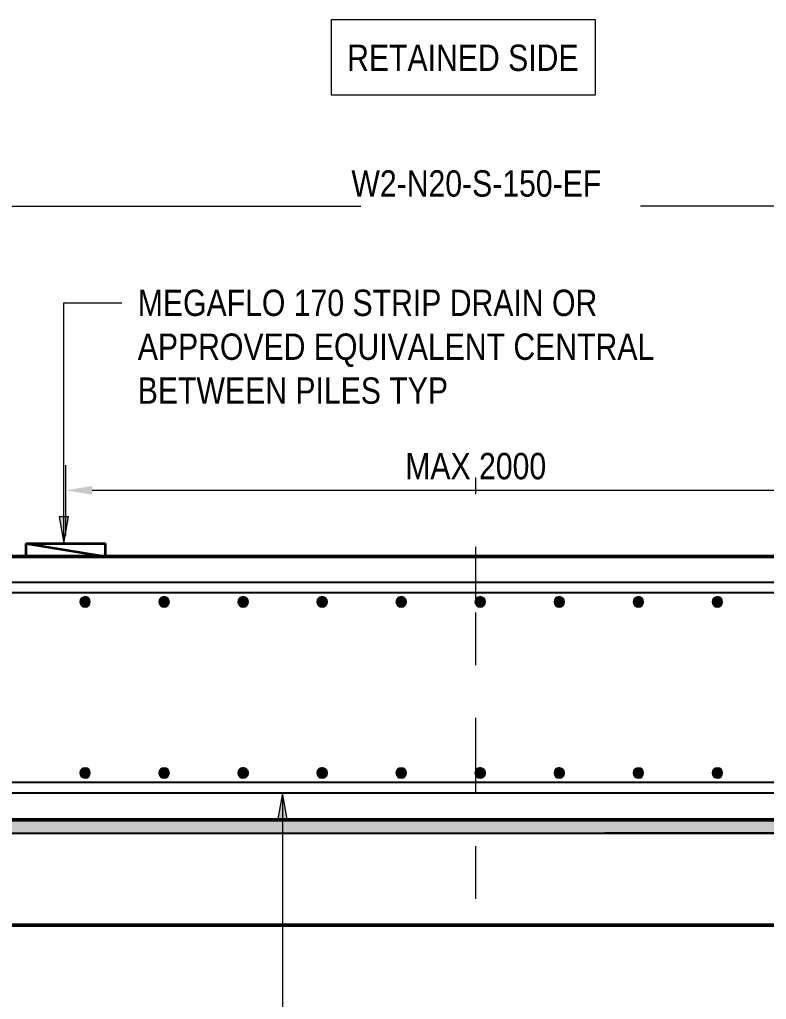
# Model space of a CAD drawing. Header units: metres. Extents: x 0.4 to 22.7, y 0.3 to 4.2.
# Drawn here: x 15.454 to 16.871, y 1.338 to 3.199 of the extents above; entities that cross this region are included whole.
import ezdxf

# ---------------------------------------------------------------- set-up
doc = ezdxf.new("R2010")
doc.units = ezdxf.units.M
doc.linetypes.add('JacobsCenter', pattern=[0.015, 0.009, -0.0015, 0.003, -0.0015])
doc.layers.get('Defpoints').update_dxf_attribs({"color": 41})
for name, color, linetype, lineweight in [('A-ANNO-DIMS', 7, 'Continuous', 9), ('A-DETL', 7, 'Continuous', 13), ('A-DETL-GENF', 7, 'Continuous', 9), ('G-ANNO-TEXT', 7, 'Continuous', 9)]:
    doc.layers.add(name, color=color, linetype=linetype, lineweight=lineweight)
doc.styles.add('Arial Narrow_1', font='ARIALN.TTF', dxfattribs={"height": 0.05})
doc.dimstyles.new('Dimension_Standard_O__mm__2', dxfattribs={"dimscale": 0.3048, "dimtxt": 0.051172, "dimasz": 0.164042, "dimexe": 0.15748, "dimexo": 0.098425, "dimgap": 0.098425, "dimtad": 1, "dimdec": 0, "dimlfac": 1000, "dimzin": 0, "dimdsep": 46, "dimtxsty": 'Arial Narrow_1', "dimsah": 1, "dimcen": 0.09, "dimaunit": 1, "dimadec": 4, "dimazin": 0, "dimtfac": 1, "dimtdec": 4, "dimtix": 1, "dimtmove": 2, "dimatfit": 3, "dimfxl": 1, "dimtvp": 1, "dimtfill": 1, "dimtolj": 1, "dimtzin": 0, "dimlwd": 18, "dimlwe": 18, "dimarcsym": 2})
doc.dimstyles.new('Dimension_Standard_T__mm_', dxfattribs={"dimscale": 0.3048, "dimtxt": 0.051172, "dimasz": 0.164042, "dimexe": 0.15748, "dimexo": 0.098425, "dimgap": 0.065617, "dimtad": 1, "dimdec": 0, "dimlfac": 1000, "dimzin": 0, "dimdsep": 46, "dimtxsty": 'Arial Narrow_1', "dimsah": 1, "dimcen": 0.09, "dimaunit": 1, "dimadec": 4, "dimazin": 0, "dimtfac": 1, "dimtdec": 4, "dimtix": 1, "dimtmove": 0, "dimatfit": 3, "dimfxl": 1, "dimtvp": 1, "dimtolj": 1, "dimtzin": 0, "dimlwd": 18, "dimlwe": 18, "dimarcsym": 2})

# ---------------------------------------------------------------- blocks, each defined once
blk = doc.blocks.new('S_Det_Reinf_Bar Section_2D - N20-3067641-DRG-2873047 - FLAT SHOTCRETE DETAILS')
at = {"layer": 'A-DETL-GENF'}
blk.add_hatch(color=256, dxfattribs=at).paths.add_polyline_path([(0.0097, 0.0026), (0.0087, 0.005), (0.0071, 0.0071), (0.005, 0.0087), (0.0026, 0.0097), (0, 0.01), (-0.0026, 0.0097), (-0.005, 0.0087), (-0.0071, 0.0071), (-0.0087, 0.005), (-0.0097, 0.0026), (-0.01, 0), (-0.0097, -0.0026), (-0.0087, -0.005), (-0.0071, -0.0071), (-0.005, -0.0087), (-0.0026, -0.0097), (0, -0.01), (0.0026, -0.0097), (0.005, -0.0087), (0.0071, -0.0071), (0.0087, -0.005), (0.0097, -0.0026), (0.01, 0)])
at = {"layer": 'A-DETL-GENF', "lineweight": 18}
for start, end in [(360, 180), (180, 360)]:
    blk.add_arc((0, 0), 0.01, start, end, dxfattribs=at)
blk = doc.blocks.new('S_Det_Reinf_Bar Section_2D - N20-5425916-DRG-2873047 - FLAT SHOTCRETE DETAILS')
at = {"layer": 'A-DETL-GENF'}
blk.add_hatch(color=256, dxfattribs=at).paths.add_polyline_path([(0.0097, -0.0026), (0.01, 0), (0.0097, 0.0026), (0.0087, 0.005), (0.0071, 0.0071), (0.005, 0.0087), (0.0026, 0.0097), (0, 0.01), (-0.0026, 0.0097), (-0.005, 0.0087), (-0.0071, 0.0071), (-0.0087, 0.005), (-0.0097, 0.0026), (-0.01, 0), (-0.0097, -0.0026), (-0.0087, -0.005), (-0.0071, -0.0071), (-0.005, -0.0087), (-0.0026, -0.0097), (0, -0.01), (0.0026, -0.0097), (0.005, -0.0087), (0.0071, -0.0071), (0.0087, -0.005)])
at = {"layer": 'A-DETL-GENF', "lineweight": 18}
for start, end in [(0, 180), (180, 360)]:
    blk.add_arc((0, 0), 0.01, start, end, dxfattribs=at)
blk = doc.blocks.new('DIMBLOCK11-DRG-2873047 - FLAT SHOTCRETE DETAILS')
at = {"layer": 'A-ANNO-DIMS', "color": 0, "lineweight": 18, "transparency": 16777216}
for p, q in [((14.8293, 2.3546), (14.8293, 2.8922)), ((17.8097, 2.3766), (17.8097, 2.8922)), ((14.8793, 2.8442), (16.1013, 2.8442)), ((17.7597, 2.8442), (16.6322, 2.8442))]:
    blk.add_line(p, q, dxfattribs=at)
at = {"layer": 'A-ANNO-DIMS', "color": 0, "transparency": 16777216}
for points in [[(14.8793, 2.8525), (14.8793, 2.8359), (14.8293, 2.8442)], [(17.7597, 2.8525), (17.7597, 2.8359), (17.8097, 2.8442)]]:
    blk.add_solid(points, dxfattribs=at)
at = {"layer": 'Defpoints', "color": 0, "transparency": 16777216}
for p in [(17.8097, 2.8442), (17.8097, 2.3466), (14.8293, 2.3246)]:
    blk.add_point(p, dxfattribs=at)
at = {"layer": 'A-ANNO-DIMS', "color": 0, "lineweight": 18, "transparency": 16777216, "insert": (16.0836, 2.9124), "char_height": 0.05, "width": 0.566298, "attachment_point": 1, "line_spacing_factor": 0.974696, "style": 'Arial Narrow_1', "bg_fill": 3, "box_fill_scale": 1.1, "bg_fill_color": 256, "bg_fill_true_color": 13158600, "bg_fill_transparency": 0}
blk.add_mtext('\\A1;W2-N20-S-150-EF', dxfattribs=at)
blk = doc.blocks.new('DIMBLOCK12-DRG-2873047 - FLAT SHOTCRETE DETAILS')
at = {"layer": 'A-ANNO-DIMS', "color": 0, "lineweight": 18, "transparency": 16777216}
for p, q in [((15.5417, 2.2189), (15.5417, 2.3528)), ((17.0974, 2.2189), (17.0974, 2.3528)), ((15.5917, 2.3048), (17.0474, 2.3048))]:
    blk.add_line(p, q, dxfattribs=at)
at = {"layer": 'A-ANNO-DIMS', "color": 0, "transparency": 16777216}
for points in [[(15.5917, 2.3131), (15.5917, 2.2964), (15.5417, 2.3048)], [(17.0474, 2.3131), (17.0474, 2.2964), (17.0974, 2.3048)]]:
    blk.add_solid(points, dxfattribs=at)
at = {"layer": 'Defpoints', "color": 0, "transparency": 16777216}
for p in [(17.0974, 2.3048), (15.5417, 2.1889), (17.0974, 2.1889)]:
    blk.add_point(p, dxfattribs=at)
at = {"layer": 'A-ANNO-DIMS', "color": 0, "lineweight": 18, "transparency": 16777216, "insert": (16.3195, 2.3503), "char_height": 0.05, "width": 0.320675, "attachment_point": 5, "style": 'Arial Narrow_1'}
blk.add_mtext('\\A1;MAX 2000', dxfattribs=at)

msp = doc.modelspace()

# ---------------------------------------------------------------- hatches: boundary and pattern name
at = {"layer": 'A-DETL-GENF', "true_color": 0x808080}
msp.add_hatch(color=8, dxfattribs=at).paths.add_polyline_path([(17.2373838, 1.6539048), (18.4695274, 1.6539048), (18.5142271, 1.6555114), (18.5584741, 1.6602664), (18.6023794, 1.6681939), (18.6456102, 1.6792217), (18.6879404, 1.6933169), (18.7291617, 1.7103848), (18.7690551, 1.7303608), (18.8074279, 1.7531213), (18.8440723, 1.7785714), (18.8788153, 1.8065613), (18.9114668, 1.8369696), (18.9418708, 1.8696168), (18.9698608, 1.9043599), (18.9961296, 1.9423847), (19.0180714, 1.9793771), (19.0380474, 2.0192704), (19.0558098, 2.0625776), (19.0692105, 2.1028219), (19.0802382, 2.1460528), (19.0881658, 2.189958), (19.092985, 2.2359931), (19.0945274, 2.2789048), (19.0695274, 2.2789048), (19.0677929, 2.2342051), (19.0634202, 2.1935159), (19.0558098, 2.1513669), (19.0452231, 2.1098653), (19.0316917, 2.0692283), (19.0153066, 2.0296558), (18.9953108, 1.9899777), (18.9742795, 1.9545203), (18.9498474, 1.9193417), (18.9229771, 1.8859884), (18.8937873, 1.8546449), (18.8624438, 1.825455), (18.8290905, 1.7985847), (18.7939119, 1.7741527), (18.757074, 1.7523025), (18.7187764, 1.7331256), (18.6792038, 1.7167404), (18.6385669, 1.703209), (18.5970653, 1.6926224), (18.5549163, 1.6850119), (18.5123305, 1.6804393), (18.4695274, 1.6789048), (14.1695274, 1.6789048), (14.1248276, 1.6806393), (14.0841385, 1.6850119), (14.0419894, 1.6926224), (14.0004878, 1.703209), (13.9598509, 1.7167404), (13.9202784, 1.7331256), (13.8819808, 1.7523025), (13.8451429, 1.7741527), (13.8099643, 1.7985847), (13.7766109, 1.825455), (13.7452674, 1.8546449), (13.7160776, 1.8859884), (13.6892073, 1.9193417), (13.6647752, 1.9545203), (13.6429251, 1.9913582), (13.6237482, 2.0296558), (13.607363, 2.0692283), (13.5938316, 2.1098653), (13.583245, 2.1513669), (13.5756345, 2.1935159), (13.5710697, 2.2359931), (13.5695274, 2.2789048), (13.5445274, 2.2789048), (13.546134, 2.2342051), (13.550889, 2.189958), (13.5588165, 2.1460528), (13.5698443, 2.1028219), (13.5839395, 2.0604918), (13.6010074, 2.0192704), (13.6209833, 1.9793771), (13.6437439, 1.9410043), (13.6697002, 1.9037315), (13.6971839, 1.8696168), (13.7275899, 1.8369674), (13.7602394, 1.8065613), (13.7949825, 1.7785714), (13.8330073, 1.7523025), (13.8699997, 1.7303608), (13.909893, 1.7103848), (13.9532002, 1.6926224), (13.9934445, 1.6792217), (14.0366754, 1.6681939), (14.0821762, 1.6600949), (14.1267243, 1.6554432), (14.1695274, 1.6539048), (17.2360785, 1.6539048)])
at = {"layer": 'G-ANNO-TEXT'}
for points in [[(15.5376348, 2.2042669), (15.5464512, 2.2542669), (15.5288185, 2.2542669)], [(15.9527146, 1.7301897), (15.9438982, 1.6801897), (15.9615309, 1.6801897)]]:
    msp.add_hatch(color=256, dxfattribs=at).paths.add_polyline_path(points)

# ---------------------------------------------------------------- linework, layer by layer
at = {"layer": 'A-DETL', "linetype": 'JacobsCenter', "lineweight": 18}
for p, q in [((16.3195274, 2.0977191), (16.3195274, 2.3289048)), ((16.3195274, 1.7728882), (16.3195274, 2.0879136)), ((16.3195274, 1.5289048), (16.3195274, 1.7630826))]:
    msp.add_line(p, q, dxfattribs=at)
at = {"layer": 'A-DETL', "lineweight": 35}
for p, q in [((15.4666777, 2.1789048), (15.4666777, 2.2039048)), ((15.4666777, 2.2039048), (15.6166777, 2.2039048)), ((15.4666777, 2.2039048), (15.6166777, 2.1789048)), ((15.6166777, 2.1789048), (15.6166777, 2.2039048)), ((15.4666777, 2.1789048), (17.2945274, 2.1789048))]:
    msp.add_line(p, q, dxfattribs=at)
at = {"layer": 'A-DETL', "lineweight": 50}
for p, q in [((14.7611353, 2.1789048), (17.8779194, 2.1789048)), ((14.1695274, 1.6789048), (18.4695274, 1.6789048)), ((13.154963, 1.4789048), (19.4840918, 1.4789048))]:
    msp.add_line(p, q, dxfattribs=at)
at = {"layer": 'A-DETL', "color": 8, "lineweight": 25, "true_color": 0x808080}
for p, q in [((14.8293144, 2.1303945), (17.8297403, 2.1303945)), ((14.8293144, 2.1103945), (17.8297403, 2.1103945)), ((14.6031469, 1.7504073), (18.0359078, 1.7504073)), ((14.6031469, 1.7304073), (18.0359078, 1.7304073))]:
    msp.add_line(p, q, dxfattribs=at)
at = {"layer": 'A-DETL', "lineweight": 25}
for p, q in [((18.4695274, 1.6789048), (14.1695274, 1.6789048)), ((17.3195274, 1.6789048), (16.4195274, 1.6789048)), ((14.1695274, 1.6539048), (18.4695274, 1.6539048)), ((17.3195274, 1.6539048), (16.5646703, 1.6539048))]:
    msp.add_line(p, q, dxfattribs=at)
at = {"layer": 'G-ANNO-TEXT'}
for p, q in [((15.5464512, 2.2542669), (15.5288185, 2.2542669)), ((15.5288185, 2.2542669), (15.5376348, 2.2042669)), ((15.5376348, 2.2042669), (15.5464512, 2.2542669)), ((15.9527146, 1.7301897), (15.9438982, 1.6801897)), ((15.9615309, 1.6801897), (15.9527146, 1.7301897)), ((15.9527146, 1.7301897), (15.9527146, 1.2917421)), ((15.9438982, 1.6801897), (15.9615309, 1.6801897))]:
    msp.add_line(p, q, dxfattribs=at)
at = {"layer": 'G-ANNO-TEXT', "lineweight": 18, "flags": 128}
msp.add_lwpolyline([(16.0455819, 3.1985698), (16.5461819, 3.1985698), (16.5461819, 3.0551698), (16.0455819, 3.0551698)], close=True, dxfattribs=at)

# ---------------------------------------------------------------- block references
at = {"layer": 'A-DETL-GENF'}
for name, p, rotation in [('S_Det_Reinf_Bar Section_2D - N20-5425916-DRG-2873047 - FLAT SHOTCRETE DETAILS', (15.578145, 2.0928163), 292.5000000000002), ('S_Det_Reinf_Bar Section_2D - N20-5425916-DRG-2873047 - FLAT SHOTCRETE DETAILS', (15.728145, 2.0928163), 292.5000000000002), ('S_Det_Reinf_Bar Section_2D - N20-3067641-DRG-2873047 - FLAT SHOTCRETE DETAILS', (15.878145, 2.0928163), 247.4999999999997), ('S_Det_Reinf_Bar Section_2D - N20-3067641-DRG-2873047 - FLAT SHOTCRETE DETAILS', (16.028145, 2.0928163), 247.4999999999997), ('S_Det_Reinf_Bar Section_2D - N20-5425916-DRG-2873047 - FLAT SHOTCRETE DETAILS', (16.178145, 2.0928163), 292.5000000000002), ('S_Det_Reinf_Bar Section_2D - N20-3067641-DRG-2873047 - FLAT SHOTCRETE DETAILS', (16.328145, 2.0928163), 247.4999999999997), ('S_Det_Reinf_Bar Section_2D - N20-3067641-DRG-2873047 - FLAT SHOTCRETE DETAILS', (16.478145, 2.0928163), 247.4999999999997), ('S_Det_Reinf_Bar Section_2D - N20-5425916-DRG-2873047 - FLAT SHOTCRETE DETAILS', (16.628145, 2.0928163), 292.5000000000002), ('S_Det_Reinf_Bar Section_2D - N20-5425916-DRG-2873047 - FLAT SHOTCRETE DETAILS', (16.778145, 2.0928163), 292.5000000000002), ('S_Det_Reinf_Bar Section_2D - N20-3067641-DRG-2873047 - FLAT SHOTCRETE DETAILS', (15.578145, 1.7679854), 67.49999999999949), ('S_Det_Reinf_Bar Section_2D - N20-3067641-DRG-2873047 - FLAT SHOTCRETE DETAILS', (15.728145, 1.7679854), 67.49999999999949), ('S_Det_Reinf_Bar Section_2D - N20-5425916-DRG-2873047 - FLAT SHOTCRETE DETAILS', (15.878145, 1.7679854), 112.4999999999999), ('S_Det_Reinf_Bar Section_2D - N20-5425916-DRG-2873047 - FLAT SHOTCRETE DETAILS', (16.028145, 1.7679854), 112.4999999999999), ('S_Det_Reinf_Bar Section_2D - N20-3067641-DRG-2873047 - FLAT SHOTCRETE DETAILS', (16.178145, 1.7679854), 67.49999999999949), ('S_Det_Reinf_Bar Section_2D - N20-5425916-DRG-2873047 - FLAT SHOTCRETE DETAILS', (16.328145, 1.7679854), 112.4999999999999), ('S_Det_Reinf_Bar Section_2D - N20-5425916-DRG-2873047 - FLAT SHOTCRETE DETAILS', (16.478145, 1.7679854), 112.4999999999999), ('S_Det_Reinf_Bar Section_2D - N20-3067641-DRG-2873047 - FLAT SHOTCRETE DETAILS', (16.628145, 1.7679854), 67.49999999999949), ('S_Det_Reinf_Bar Section_2D - N20-3067641-DRG-2873047 - FLAT SHOTCRETE DETAILS', (16.778145, 1.7679854), 67.49999999999949)]:
    msp.add_blockref(name, p, dxfattribs=dict(at, rotation=rotation))

# ---------------------------------------------------------------- next in the draw order: texts
at = {"layer": 'G-ANNO-TEXT', "lineweight": 18, "insert": (16.0755819, 3.151101), "char_height": 0.05, "attachment_point": 1, "style": 'Arial Narrow_1', "bg_fill": 3, "box_fill_scale": 1, "bg_fill_color": 256, "bg_fill_transparency": 0}
msp.add_mtext('RETAINED SIDE', dxfattribs=at)

# ---------------------------------------------------------------- next in the draw order: dimensions: what is measured, and where the dimension line sits
at = {"layer": 'A-ANNO-DIMS', "lineweight": 18}
dim = msp.add_linear_dim(base=(17.8097403, 2.8441974), p1=(14.8293144, 2.3245639), p2=(17.8097403, 2.3466455), text='W2-N20-S-150-EF', dimstyle='Dimension_Standard_O__mm__2', override={"dimpost": '<>', "dimfxl": 2.980508}, dxfattribs=at)
dim.commit()
dim.dimension.update_dxf_attribs({"geometry": 'DIMBLOCK11-DRG-2873047 - FLAT SHOTCRETE DETAILS', "text_midpoint": (16.3667189, 2.8791102), "dimtype": 160})

# ---------------------------------------------------------------- next in the draw order: linework, layer by layer
at = {"layer": 'G-ANNO-TEXT'}
for p, q in [((15.5376348, 2.6608136), (15.6482086, 2.6608136)), ((15.5376348, 2.2042669), (15.5376348, 2.6608136))]:
    msp.add_line(p, q, dxfattribs=at)

# ---------------------------------------------------------------- next in the draw order: texts
at = {"layer": 'G-ANNO-TEXT', "char_height": 0.05, "attachment_point": 1, "style": 'Arial Narrow_1', "bg_fill": 3, "box_fill_scale": 1, "bg_fill_color": 256, "bg_fill_transparency": 0}
for s, insert in [('MEGAFLO 170 STRIP DRAIN OR ', (15.6782086, 2.6858136)), ('APPROVED EQUIVALENT CENTRAL ', (15.6782086, 2.6024699)), ('BETWEEN PILES TYP', (15.6782086, 2.5191261))]:
    msp.add_mtext(s, dxfattribs=dict(at, insert=insert))

# ---------------------------------------------------------------- next in the draw order: dimensions: what is measured, and where the dimension line sits
at = {"layer": 'A-ANNO-DIMS', "lineweight": 18}
dim = msp.add_linear_dim(base=(17.0973771, 2.304753), p1=(15.5416777, 2.1889048), p2=(17.0973771, 2.1889048), text='MAX 2000', dimstyle='Dimension_Standard_T__mm_', override={"dimpost": '<>', "dimfxl": 1.555699}, dxfattribs=at)
dim.commit()
dim.dimension.update_dxf_attribs({"geometry": 'DIMBLOCK12-DRG-2873047 - FLAT SHOTCRETE DETAILS', "text_midpoint": (16.3195274, 2.3502817)})

doc.saveas('drawing.dxf')
